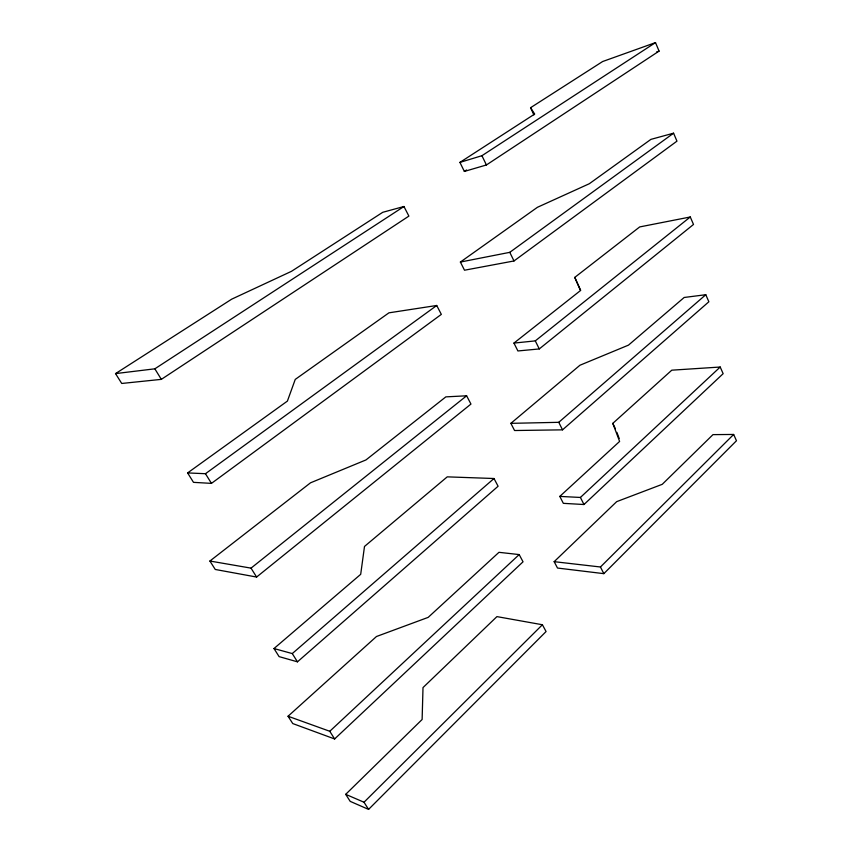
<?xml version="1.0" encoding="UTF-8"?>
<svg xmlns="http://www.w3.org/2000/svg" width="852" height="852" viewBox="0 0 852 852"><rect width="100%" height="100%" fill="white"/><g stroke="black" fill="none" stroke-linecap="round" stroke-linejoin="round"><path stroke-width="1.28" d="M368.575 809.4L546.068 631.545L542.404 624.75L496.929 616.614L423.007 687.585L422.123 719.493L345.699 794.341L350.204 801.37L368.575 809.4L364.017 802.233L345.699 794.341M603.844 573.652L736.469 440.75L733.657 434.456L712.986 434.627L662.249 484.319L616.699 501.636L554.162 561.67L557.506 568.05L603.844 573.652L600.447 566.995L554.162 561.67M364.017 802.233L542.404 624.75M600.447 566.995L733.657 434.456M334.623 738.961L523.043 561.809L519.177 554.577L498.963 552.32L428.173 617.38L376.477 636.508L288.051 716.244L292.758 723.561L334.623 738.961L329.777 731.282L288.051 716.244M583.982 504.522L723.146 373.677L720.206 367.031L671.781 370.183L612.801 423.369L619.606 441.432L559.796 496.407L563.342 503.34L583.982 504.522L580.414 497.451L559.796 496.407M329.777 731.282L519.177 554.577M580.414 497.451L720.206 367.031M297.465 661.834L498.09 486.247L494 478.515L447.247 476.854L364.496 546.452L360.694 574.323L273.993 648.542L279.094 656.615L297.465 661.834L292.279 653.58L273.993 648.542M562.522 429.845L708.864 301.768L705.786 294.717L684.167 297.476L628.478 345.135L579.956 365.231L510.87 423.348L514.565 430.526L562.522 429.845L558.763 422.315L510.87 423.348M292.279 653.58L494 478.515M558.763 422.315L705.786 294.717M256.601 577.049L470.954 404.072L466.619 395.797L445.841 396.872L365.977 459.931L310.511 482.818L209.901 561.031L215.258 569.466L256.601 577.049L251.031 568.135L209.901 561.031M539.273 348.937L693.507 224.459L690.28 216.983L639.692 226.93L574.77 277.39L580.468 290.564L513.948 343.09L517.899 350.96L539.273 348.937L535.29 340.885L513.948 343.09M251.031 568.135L466.619 395.797M535.29 340.885L690.28 216.983M211.456 483.382L441.336 314.377L436.725 305.485L388.938 312.833L295.25 379.406L287.401 401.09L187.61 472.924L193.5 482.349L211.456 483.382L205.47 473.712L187.61 472.924M514.001 260.957L676.957 141.155L673.57 133.189L650.928 139.366L589.307 183.734L537.42 207.302L460.389 262.054L464.51 270.212L514.001 260.957L509.784 252.341L460.389 262.054M205.47 473.712L436.725 305.485M509.784 252.341L673.57 133.189M161.337 379.364L408.885 216.099L403.954 206.504L382.761 212.297L291.49 271.319L231.691 299.169L115.531 373.602L121.729 383.464L161.337 379.364L154.84 368.82L115.531 373.602M530.572 107.703L534.683 114.051L459.92 162.391L464.361 171.433L486.417 164.969L659.075 51.099L655.507 42.6L602.641 61.525L530.572 107.703L533.885 114.86M464.361 171.433L466.577 169.985M154.84 368.82L403.954 206.504M459.92 162.391L481.934 155.703L655.507 42.6M656.615 51.961L659.075 51.099M481.934 155.703L486.417 164.969M612.801 423.369L615.442 428.822M574.77 277.39L580.691 290.362M616.891 432.358L619.191 438.45"/></g></svg>
